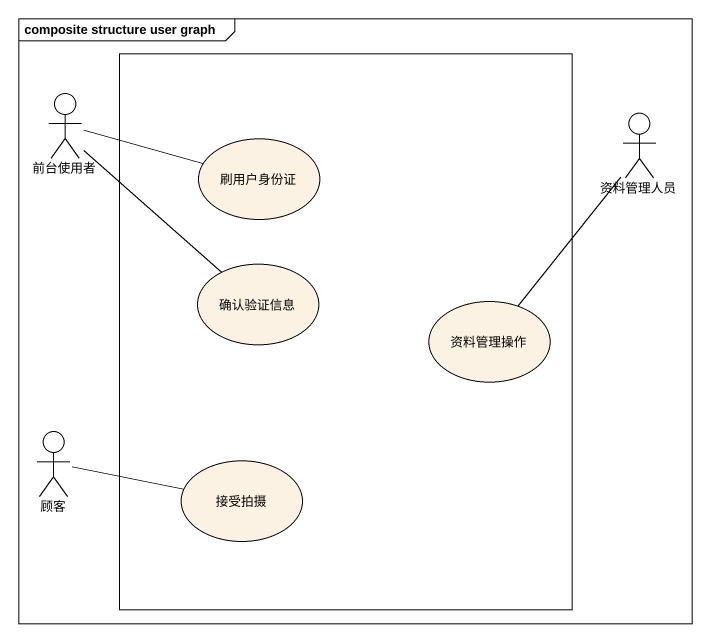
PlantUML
@startuml
mainframe composite structure user graph
rectangle " " as rectangle1 {
  usecase 刷用户身份证
  usecase 确认验证信息
  usecase 资料管理操作
  usecase 接受拍摄
}
actor 前台使用者
actor 资料管理人员
actor 顾客
前台使用者 -right- 刷用户身份证
前台使用者 -- 确认验证信息
资料管理人员 -- 资料管理操作
顾客 -right- 接受拍摄
@enduml
